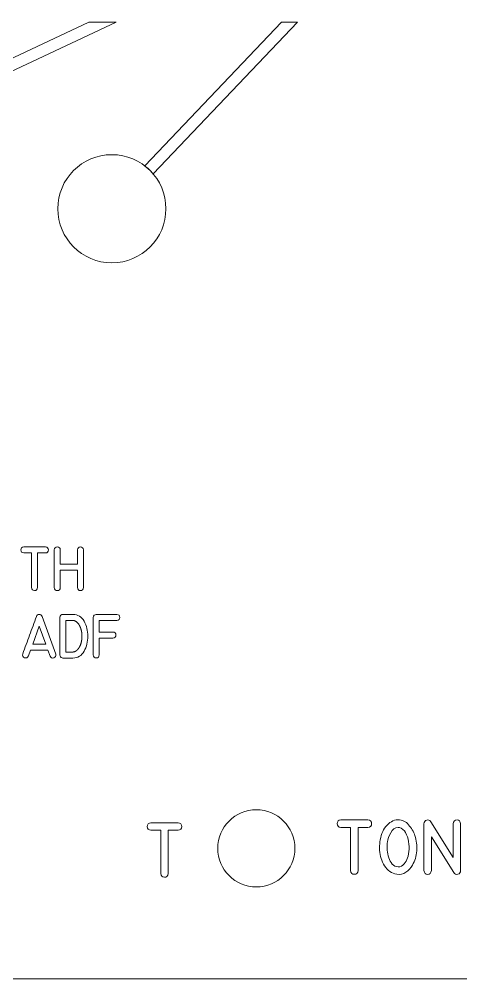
# Model space of a CAD drawing. Header units: millimetres. Extents: x -86 to 60, y -135 to 365.
# Drawn here: x -45.7 to -17.2, y 127.9 to 190.1 of the extents above; entities that cross this region are included whole.
import ezdxf

# ---------------------------------------------------------------- set-up
doc = ezdxf.new("R2010")
doc.units = ezdxf.units.MM
doc.header["$MEASUREMENT"] = 0
doc.layers.add('Cuts', color=7, linetype='Continuous', plot=False)
doc.layers.add('Engrave', color=7, linetype='Continuous')

msp = doc.modelspace()

# ---------------------------------------------------------------- linework, layer by layer
at = {"layer": 'Cuts', "color": 250, "lineweight": 9}
for centre, major_axis, ratio in [((-39.7487, 177.7996), (3.5001, 0), 0.9999714), ((-30.397, 136.3704), (2.5001, 0), 0.99996)]:
    msp.add_ellipse(centre, major_axis=major_axis, ratio=ratio, dxfattribs=at)
msp.add_open_spline([(57.4748, 154.4568), (57.8729, 154.4566), (58.2545, 154.2982), (58.5358, 154.0166), (58.5358, 154.0166), (58.8172, 153.7349), (58.975, 153.3549), (58.9748, 152.9568), (58.9748, 152.9568), (58.9748, 152.9568), (58.9748, 148.9068), (58.9748, 148.9068), (58.9748, 148.9068), (58.9745, 148.5088), (58.8162, 148.1271), (58.5345, 147.8458), (58.5345, 147.8458), (58.2528, 147.5645), (57.8729, 147.4066), (57.4748, 147.4068), (57.4748, 147.4068), (57.4748, 147.4068), (50.5123, 147.4068), (50.5123, 147.4068), (50.5123, 147.4068), (50.1147, 147.4071), (49.7333, 147.2494), (49.452, 146.9685), (49.452, 146.9685), (49.1707, 146.6875), (49.0125, 146.3044), (49.0123, 145.9068), (49.0123, 145.9068), (49.0123, 145.9068), (49.0123, 129.4193), (49.0123, 129.4193), (49.0123, 129.4193), (49.012, 129.0213), (48.8537, 128.6396), (48.572, 128.3583), (48.572, 128.3583), (48.2903, 128.077), (47.9104, 127.9191), (47.5123, 127.9193), (47.5123, 127.9193), (47.5123, 127.9193), (-74.0127, 127.9193), (-74.0127, 127.9193), (-74.0127, 127.9193), (-74.4108, 127.9196), (-74.7925, 128.078), (-75.0738, 128.3596), (-75.0738, 128.3596), (-75.3551, 128.6413), (-75.513, 129.0213), (-75.5127, 129.4193), (-75.5127, 129.4193), (-75.5127, 129.4193), (-75.5127, 160.4568), (-75.5127, 160.4568), (-75.5127, 160.4568), (-75.5117, 162.0471), (-76.1425, 163.5727), (-77.2663, 164.6979), (-77.2663, 164.6979), (-78.3901, 165.8231), (-79.9224, 166.4558), (-81.5127, 166.4568), (-81.5127, 166.4568), (-81.5127, 166.4568), (-83.9752, 166.4568), (-83.9752, 166.4568), (-83.9752, 166.4568), (-84.3733, 166.4571), (-84.755, 166.6155), (-85.0363, 166.8971), (-85.0363, 166.8971), (-85.3176, 167.1788), (-85.4755, 167.5588), (-85.4752, 167.9568), (-85.4752, 167.9568), (-85.4752, 167.9568), (-85.4752, 210.1068), (-85.4752, 210.1068), (-85.4752, 210.1068), (-85.475, 210.5049), (-85.3166, 210.8866), (-85.0349, 211.1679), (-85.0349, 211.1679), (-84.7533, 211.4492), (-84.3733, 211.6071), (-83.9752, 211.6068), (-83.9752, 211.6068), (-83.9752, 211.6068), (-81.5127, 211.6068), (-81.5127, 211.6068), (-81.5127, 211.6068), (-79.9224, 211.6058), (-78.3969, 212.2366), (-77.2716, 213.3604), (-77.2716, 213.3604), (-76.1464, 214.4842), (-75.5137, 216.0166), (-75.5127, 217.6068), (-75.5127, 217.6068), (-75.5127, 217.6068), (-75.5127, 248.6443), (-75.5127, 248.6443), (-75.5127, 248.6443), (-75.5125, 249.0424), (-75.3541, 249.4241), (-75.0724, 249.7054), (-75.0724, 249.7054), (-74.7908, 249.9867), (-74.4108, 250.1446), (-74.0127, 250.1443), (-74.0127, 250.1443), (-74.0127, 250.1443), (47.5123, 250.1443), (47.5123, 250.1443), (47.5123, 250.1443), (47.9104, 250.1441), (48.292, 249.9857), (48.5733, 249.7041), (48.5733, 249.7041), (48.8547, 249.4224), (49.0125, 249.0424), (49.0123, 248.6443), (49.0123, 248.6443), (49.0123, 248.6443), (49.0123, 217.6068), (49.0123, 217.6068), (49.0123, 217.6068), (49.0113, 216.0166), (49.6421, 214.491), (50.7659, 213.3658), (50.7659, 213.3658), (51.8897, 212.2406), (53.422, 211.6079), (55.0123, 211.6068), (55.0123, 211.6068), (55.0123, 211.6068), (57.4748, 211.6068), (57.4748, 211.6068), (57.4748, 211.6068), (57.8729, 211.6066), (58.2545, 211.4482), (58.5358, 211.1666), (58.5358, 211.1666), (58.8172, 210.8849), (58.975, 210.5049), (58.9748, 210.1068), (58.9748, 210.1068), (58.9748, 210.1068), (58.9748, 167.9568), (58.9748, 167.9568), (58.9748, 167.9568), (58.9745, 167.5588), (58.8162, 167.1771), (58.5345, 166.8958), (58.5345, 166.8958), (58.2528, 166.6145), (57.8729, 166.4566), (57.4748, 166.4568), (57.4748, 166.4568), (57.4748, 166.4568), (55.0123, 166.4568), (55.0123, 166.4568), (55.0123, 166.4568), (53.422, 166.4579), (51.8964, 165.8271), (50.7712, 164.7033), (50.7712, 164.7033), (49.646, 163.5795), (49.0133, 162.0471), (49.0123, 160.4568), (49.0123, 160.4568), (49.0123, 160.4568), (49.0123, 155.9568), (49.0123, 155.9568), (49.0123, 155.9568), (49.012, 155.5593), (49.1697, 155.1779), (49.4507, 154.8966), (49.4507, 154.8966), (49.7316, 154.6153), (50.1147, 154.4571), (50.5123, 154.4568), (50.5123, 154.4568), (50.5123, 154.4568), (57.4748, 154.4568), (57.4748, 154.4568)], degree=3, knots=[0, 0, 0, 0, 0.0204082, 0.0204082, 0.0204082, 0.0204082, 0.0408163, 0.0408163, 0.0408163, 0.0408163, 0.0612245, 0.0612245, 0.0612245, 0.0612245, 0.0816327, 0.0816327, 0.0816327, 0.0816327, 0.1020408, 0.1020408, 0.1020408, 0.1020408, 0.122449, 0.122449, 0.122449, 0.122449, 0.1428571, 0.1428571, 0.1428571, 0.1428571, 0.1632653, 0.1632653, 0.1632653, 0.1632653, 0.1836735, 0.1836735, 0.1836735, 0.1836735, 0.2040816, 0.2040816, 0.2040816, 0.2040816, 0.2244898, 0.2244898, 0.2244898, 0.2244898, 0.244898, 0.244898, 0.244898, 0.244898, 0.2653061, 0.2653061, 0.2653061, 0.2653061, 0.2857143, 0.2857143, 0.2857143, 0.2857143, 0.3061224, 0.3061224, 0.3061224, 0.3061224, 0.3265306, 0.3265306, 0.3265306, 0.3265306, 0.3469388, 0.3469388, 0.3469388, 0.3469388, 0.3673469, 0.3673469, 0.3673469, 0.3673469, 0.3877551, 0.3877551, 0.3877551, 0.3877551, 0.4081633, 0.4081633, 0.4081633, 0.4081633, 0.4285714, 0.4285714, 0.4285714, 0.4285714, 0.4489796, 0.4489796, 0.4489796, 0.4489796, 0.4693878, 0.4693878, 0.4693878, 0.4693878, 0.4897959, 0.4897959, 0.4897959, 0.4897959, 0.5102041, 0.5102041, 0.5102041, 0.5102041, 0.5306122, 0.5306122, 0.5306122, 0.5306122, 0.5510204, 0.5510204, 0.5510204, 0.5510204, 0.5714286, 0.5714286, 0.5714286, 0.5714286, 0.5918367, 0.5918367, 0.5918367, 0.5918367, 0.6122449, 0.6122449, 0.6122449, 0.6122449, 0.6326531, 0.6326531, 0.6326531, 0.6326531, 0.6530612, 0.6530612, 0.6530612, 0.6530612, 0.6734694, 0.6734694, 0.6734694, 0.6734694, 0.6938776, 0.6938776, 0.6938776, 0.6938776, 0.7142857, 0.7142857, 0.7142857, 0.7142857, 0.7346939, 0.7346939, 0.7346939, 0.7346939, 0.755102, 0.755102, 0.755102, 0.755102, 0.7755102, 0.7755102, 0.7755102, 0.7755102, 0.7959184, 0.7959184, 0.7959184, 0.7959184, 0.8163265, 0.8163265, 0.8163265, 0.8163265, 0.8367347, 0.8367347, 0.8367347, 0.8367347, 0.8571429, 0.8571429, 0.8571429, 0.8571429, 0.877551, 0.877551, 0.877551, 0.877551, 0.8979592, 0.8979592, 0.8979592, 0.8979592, 0.9183673, 0.9183673, 0.9183673, 0.9183673, 0.9387755, 0.9387755, 0.9387755, 0.9387755, 0.9591837, 0.9591837, 0.9591837, 0.9591837, 1, 1, 1, 1], dxfattribs=at)
at = {"layer": 'Engrave', "color": 240, "lineweight": 9}
for points, knots in [([(-39.4791, 189.8774), (-39.4791, 189.8774), (-54.3253, 182.9068), (-54.3253, 182.9068), (-54.3253, 182.9068), (-54.425, 183.1357), (-54.5306, 183.3613), (-54.6429, 183.5831), (-54.6429, 183.5831), (-54.6429, 183.5831), (-41.2369, 189.8774), (-41.2369, 189.8774), (-41.2369, 189.8774), (-41.2369, 189.8774), (-39.4791, 189.8774), (-39.4791, 189.8774)], [0, 0, 0, 0, 0.2, 0.2, 0.2, 0.2, 0.4, 0.4, 0.4, 0.4, 0.6, 0.6, 0.6, 0.6, 1, 1, 1, 1]), ([(-27.7406, 189.8774), (-27.7406, 189.8774), (-37.0791, 180.0628), (-37.0791, 180.0628), (-37.0791, 180.0628), (-37.2408, 180.2534), (-37.4225, 180.4263), (-37.621, 180.5785), (-37.621, 180.5785), (-37.621, 180.5785), (-28.7732, 189.8774), (-28.7732, 189.8774), (-28.7732, 189.8774), (-28.7732, 189.8774), (-27.7406, 189.8774), (-27.7406, 189.8774)], [0, 0, 0, 0, 0.2, 0.2, 0.2, 0.2, 0.4, 0.4, 0.4, 0.4, 0.6, 0.6, 0.6, 0.6, 1, 1, 1, 1]), ([(-44.942, 153.2638), (-44.942, 153.2638), (-44.942, 155.5046), (-44.942, 155.5046), (-44.942, 155.5046), (-44.942, 155.5046), (-45.4476, 155.5046), (-45.4476, 155.5046), (-45.4476, 155.5046), (-45.5761, 155.5145), (-45.6405, 155.5794), (-45.64, 155.6979), (-45.64, 155.6979), (-45.6396, 155.8169), (-45.5751, 155.8823), (-45.4476, 155.8931), (-45.4476, 155.8931), (-45.4476, 155.8931), (-44.0488, 155.8931), (-44.0488, 155.8931), (-44.0488, 155.8931), (-43.9223, 155.8832), (-43.8583, 155.8178), (-43.8578, 155.6979), (-43.8578, 155.6979), (-43.8573, 155.5784), (-43.9213, 155.5135), (-44.0488, 155.5046), (-44.0488, 155.5046), (-44.0488, 155.5046), (-44.553, 155.5046), (-44.553, 155.5046), (-44.553, 155.5046), (-44.553, 155.5046), (-44.553, 153.2638), (-44.553, 153.2638), (-44.553, 153.2638), (-44.5742, 153.1335), (-44.6419, 153.069), (-44.7567, 153.0709), (-44.7567, 153.0709), (-44.871, 153.0728), (-44.9326, 153.1372), (-44.942, 153.2638)], [0, 0, 0, 0, 0.0833333, 0.0833333, 0.0833333, 0.0833333, 0.1666667, 0.1666667, 0.1666667, 0.1666667, 0.25, 0.25, 0.25, 0.25, 0.3333333, 0.3333333, 0.3333333, 0.3333333, 0.4166667, 0.4166667, 0.4166667, 0.4166667, 0.5, 0.5, 0.5, 0.5, 0.5833333, 0.5833333, 0.5833333, 0.5833333, 0.6666667, 0.6666667, 0.6666667, 0.6666667, 0.75, 0.75, 0.75, 0.75, 0.8333333, 0.8333333, 0.8333333, 0.8333333, 1, 1, 1, 1]), ([(-43.4749, 153.2609), (-43.4749, 153.2609), (-43.4749, 155.6974), (-43.4749, 155.6974), (-43.4749, 155.6974), (-43.4556, 155.8296), (-43.3884, 155.8945), (-43.2736, 155.8926), (-43.2736, 155.8926), (-43.1588, 155.8903), (-43.0963, 155.8249), (-43.0864, 155.6974), (-43.0864, 155.6974), (-43.0864, 155.6974), (-43.0864, 154.7863), (-43.0864, 154.7863), (-43.0864, 154.7863), (-43.0864, 154.7863), (-41.9768, 154.7863), (-41.9768, 154.7863), (-41.9768, 154.7863), (-41.9768, 154.7863), (-41.9768, 155.6974), (-41.9768, 155.6974), (-41.9768, 155.6974), (-41.9575, 155.8268), (-41.8926, 155.8922), (-41.7821, 155.8926), (-41.7821, 155.8926), (-41.6715, 155.8931), (-41.6057, 155.8277), (-41.5854, 155.6974), (-41.5854, 155.6974), (-41.5854, 155.6974), (-41.5854, 153.2609), (-41.5854, 153.2609), (-41.5854, 153.2609), (-41.6057, 153.1316), (-41.6715, 153.0671), (-41.7821, 153.0676), (-41.7821, 153.0676), (-41.8926, 153.0681), (-41.9575, 153.1325), (-41.9768, 153.2609), (-41.9768, 153.2609), (-41.9768, 153.2609), (-41.9768, 154.395), (-41.9768, 154.395), (-41.9768, 154.395), (-41.9768, 154.395), (-43.0864, 154.395), (-43.0864, 154.395), (-43.0864, 154.395), (-43.0864, 154.395), (-43.0864, 153.2609), (-43.0864, 153.2609), (-43.0864, 153.2609), (-43.0963, 153.1344), (-43.1588, 153.07), (-43.2736, 153.0681), (-43.2736, 153.0681), (-43.3884, 153.0662), (-43.4556, 153.1306), (-43.4749, 153.2609)], [0, 0, 0, 0, 0.0588235, 0.0588235, 0.0588235, 0.0588235, 0.1176471, 0.1176471, 0.1176471, 0.1176471, 0.1764706, 0.1764706, 0.1764706, 0.1764706, 0.2352941, 0.2352941, 0.2352941, 0.2352941, 0.2941176, 0.2941176, 0.2941176, 0.2941176, 0.3529412, 0.3529412, 0.3529412, 0.3529412, 0.4117647, 0.4117647, 0.4117647, 0.4117647, 0.4705882, 0.4705882, 0.4705882, 0.4705882, 0.5294118, 0.5294118, 0.5294118, 0.5294118, 0.5882353, 0.5882353, 0.5882353, 0.5882353, 0.6470588, 0.6470588, 0.6470588, 0.6470588, 0.7058824, 0.7058824, 0.7058824, 0.7058824, 0.7647059, 0.7647059, 0.7647059, 0.7647059, 0.8235294, 0.8235294, 0.8235294, 0.8235294, 0.8823529, 0.8823529, 0.8823529, 0.8823529, 1, 1, 1, 1]), ([(-45.5157, 148.9636), (-45.369, 149.369), (-45.2217, 149.774), (-45.0745, 150.1785), (-45.0745, 150.1785), (-44.9268, 150.583), (-44.7791, 150.988), (-44.6314, 151.393), (-44.6314, 151.393), (-44.6009, 151.4767), (-44.5407, 151.5191), (-44.4508, 151.52), (-44.4508, 151.52), (-44.3605, 151.5209), (-44.2998, 151.4786), (-44.2688, 151.393), (-44.2688, 151.393), (-44.2688, 151.393), (-43.3854, 148.957), (-43.3854, 148.957), (-43.3854, 148.957), (-43.3582, 148.8272), (-43.3977, 148.7439), (-43.504, 148.7063), (-43.504, 148.7063), (-43.6107, 148.6682), (-43.6926, 148.7072), (-43.7509, 148.822), (-43.7509, 148.822), (-43.7509, 148.822), (-43.8925, 149.2161), (-43.8925, 149.2161), (-43.8925, 149.2161), (-43.8925, 149.2161), (-45.0157, 149.2161), (-45.0157, 149.2161), (-45.0157, 149.2161), (-45.0157, 149.2161), (-45.1535, 148.8314), (-45.1535, 148.8314), (-45.1535, 148.8314), (-45.2123, 148.7157), (-45.2961, 148.678), (-45.4042, 148.718), (-45.4042, 148.718), (-45.5129, 148.7575), (-45.5501, 148.8399), (-45.5157, 148.9636)], [0, 0, 0, 0, 0.0769231, 0.0769231, 0.0769231, 0.0769231, 0.1538462, 0.1538462, 0.1538462, 0.1538462, 0.2307692, 0.2307692, 0.2307692, 0.2307692, 0.3076923, 0.3076923, 0.3076923, 0.3076923, 0.3846154, 0.3846154, 0.3846154, 0.3846154, 0.4615385, 0.4615385, 0.4615385, 0.4615385, 0.5384615, 0.5384615, 0.5384615, 0.5384615, 0.6153846, 0.6153846, 0.6153846, 0.6153846, 0.6923077, 0.6923077, 0.6923077, 0.6923077, 0.7692308, 0.7692308, 0.7692308, 0.7692308, 0.8461538, 0.8461538, 0.8461538, 0.8461538, 1, 1, 1, 1]), ([(-42.9211, 151.52), (-42.9211, 151.52), (-42.272, 151.52), (-42.272, 151.52), (-42.272, 151.52), (-41.9494, 151.52), (-41.7081, 151.3732), (-41.5472, 151.0793), (-41.5472, 151.0793), (-41.3863, 150.7853), (-41.3059, 150.4617), (-41.3059, 150.1089), (-41.3059, 150.1089), (-41.3059, 149.7561), (-41.3868, 149.433), (-41.5477, 149.139), (-41.5477, 149.139), (-41.709, 148.845), (-41.9503, 148.6978), (-42.272, 148.6978), (-42.272, 148.6978), (-42.272, 148.6978), (-42.9211, 148.6978), (-42.9211, 148.6978), (-42.9211, 148.6978), (-42.9211, 148.6978), (-42.9183, 148.6978), (-42.9183, 148.6978), (-42.9183, 148.6978), (-42.9183, 148.6978), (-42.9211, 148.6978), (-42.9211, 148.6978), (-42.9211, 148.6978), (-42.9513, 148.7025), (-42.9677, 148.7053), (-42.9705, 148.7063), (-42.9705, 148.7063), (-43.066, 148.7288), (-43.1135, 148.7914), (-43.1126, 148.8935), (-43.1126, 148.8935), (-43.1126, 148.8935), (-43.114, 148.8935), (-43.114, 148.8935), (-43.114, 148.8935), (-43.114, 148.8935), (-43.1126, 151.3271), (-43.1126, 151.3271), (-43.1126, 151.3271), (-43.1135, 151.33), (-43.114, 151.3337), (-43.114, 151.338), (-43.114, 151.338), (-43.1112, 151.3888), (-43.0914, 151.4316), (-43.0543, 151.4668), (-43.0543, 151.4668), (-43.0166, 151.5021), (-42.9719, 151.52), (-42.9197, 151.52), (-42.9197, 151.52), (-42.9197, 151.52), (-42.9211, 151.52), (-42.9211, 151.52)], [0, 0, 0, 0, 0.0588235, 0.0588235, 0.0588235, 0.0588235, 0.1176471, 0.1176471, 0.1176471, 0.1176471, 0.1764706, 0.1764706, 0.1764706, 0.1764706, 0.2352941, 0.2352941, 0.2352941, 0.2352941, 0.2941176, 0.2941176, 0.2941176, 0.2941176, 0.3529412, 0.3529412, 0.3529412, 0.3529412, 0.4117647, 0.4117647, 0.4117647, 0.4117647, 0.4705882, 0.4705882, 0.4705882, 0.4705882, 0.5294118, 0.5294118, 0.5294118, 0.5294118, 0.5882353, 0.5882353, 0.5882353, 0.5882353, 0.6470588, 0.6470588, 0.6470588, 0.6470588, 0.7058824, 0.7058824, 0.7058824, 0.7058824, 0.7647059, 0.7647059, 0.7647059, 0.7647059, 0.8235294, 0.8235294, 0.8235294, 0.8235294, 0.8823529, 0.8823529, 0.8823529, 0.8823529, 1, 1, 1, 1]), ([(-42.272, 149.0863), (-42.2702, 149.0863), (-42.2683, 149.0863), (-42.2664, 149.0863), (-42.2664, 149.0863), (-42.2645, 149.0863), (-42.2622, 149.0863), (-42.2598, 149.0863), (-42.2598, 149.0863), (-42.2579, 149.0863), (-42.2561, 149.0868), (-42.2546, 149.0873), (-42.2546, 149.0873), (-42.2532, 149.0877), (-42.2513, 149.0877), (-42.2485, 149.0877), (-42.2485, 149.0877), (-42.2466, 149.0877), (-42.2448, 149.0882), (-42.2424, 149.0887), (-42.2424, 149.0887), (-42.2401, 149.0891), (-42.2377, 149.0891), (-42.2349, 149.0891), (-42.2349, 149.0891), (-42.233, 149.0891), (-42.2311, 149.0896), (-42.2292, 149.0896), (-42.2292, 149.0896), (-42.2274, 149.0901), (-42.225, 149.0906), (-42.2222, 149.0906), (-42.2222, 149.0906), (-42.2208, 149.0906), (-42.2189, 149.0906), (-42.217, 149.091), (-42.217, 149.091), (-42.2151, 149.0915), (-42.2128, 149.092), (-42.21, 149.092), (-42.21, 149.092), (-42.2062, 149.0938), (-42.2024, 149.0948), (-42.1991, 149.0948), (-42.1991, 149.0948), (-42.1973, 149.0948), (-42.1954, 149.0953), (-42.1935, 149.0967), (-42.1935, 149.0967), (-42.1916, 149.0981), (-42.1893, 149.0995), (-42.1864, 149.1), (-42.1864, 149.1), (-42.1846, 149.1), (-42.1827, 149.1004), (-42.1803, 149.1009), (-42.1803, 149.1009), (-42.178, 149.1014), (-42.1756, 149.1018), (-42.1728, 149.1028), (-42.1728, 149.1028), (-42.1709, 149.1028), (-42.169, 149.1033), (-42.1672, 149.1042), (-42.1672, 149.1042), (-42.1653, 149.1051), (-42.1634, 149.1061), (-42.1606, 149.107), (-42.1606, 149.107), (-42.1549, 149.1089), (-42.1507, 149.1108), (-42.1479, 149.1127), (-42.1479, 149.1127), (-42.1314, 149.1183), (-42.1267, 149.1197), (-42.1342, 149.1183), (-42.1342, 149.1183), (-42.1323, 149.1183), (-42.1305, 149.1188), (-42.1286, 149.1202), (-42.1286, 149.1202), (-42.1267, 149.1216), (-42.1243, 149.1225), (-42.122, 149.1235), (-42.122, 149.1235), (-42.1135, 149.1291), (-42.1098, 149.1315), (-42.1107, 149.1305), (-42.1107, 149.1305), (-42.1018, 149.1352), (-42.0971, 149.1376), (-42.0971, 149.1376), (-42.0971, 149.1376), (-42.0952, 149.1385), (-42.0933, 149.1395), (-42.0914, 149.1409), (-42.0914, 149.1409), (-42.0895, 149.1423), (-42.0872, 149.1437), (-42.0844, 149.1456), (-42.0844, 149.1456), (-42.0764, 149.1512), (-42.0721, 149.1541), (-42.0721, 149.1541), (-42.0721, 149.1541), (-42.0703, 149.155), (-42.0684, 149.1559), (-42.066, 149.1573), (-42.066, 149.1573), (-42.0637, 149.1588), (-42.0613, 149.1602), (-42.0585, 149.1621), (-42.0585, 149.1621), (-42.0566, 149.163), (-42.0547, 149.1644), (-42.0529, 149.1663), (-42.0529, 149.1663), (-42.051, 149.1682), (-42.0486, 149.17), (-42.0458, 149.1719), (-42.0458, 149.1719), (-42.0444, 149.1729), (-42.0425, 149.1738), (-42.0406, 149.1752), (-42.0406, 149.1752), (-42.0387, 149.1766), (-42.0364, 149.1785), (-42.0336, 149.1799), (-42.0336, 149.1799), (-42.0317, 149.1818), (-42.027, 149.1856), (-42.0199, 149.1912), (-42.0199, 149.1912), (-42.0124, 149.1987), (-42.0086, 149.202), (-42.0086, 149.202), (-42.0086, 149.202), (-42.0068, 149.2039), (-42.0053, 149.2058), (-42.0035, 149.2077), (-42.0035, 149.2077), (-42.0016, 149.2096), (-41.9992, 149.2119), (-41.9964, 149.2147), (-41.9964, 149.2147), (-41.9945, 149.2166), (-41.9926, 149.218), (-41.9908, 149.2199), (-41.9908, 149.2199), (-41.9889, 149.2218), (-41.987, 149.2241), (-41.9842, 149.227), (-41.9842, 149.227), (-41.9814, 149.2288), (-41.9771, 149.2326), (-41.9715, 149.2378), (-41.9715, 149.2378), (-41.9696, 149.2397), (-41.9677, 149.2415), (-41.9663, 149.2434), (-41.9663, 149.2434), (-41.9644, 149.2453), (-41.9621, 149.2477), (-41.9592, 149.2505), (-41.9592, 149.2505), (-41.9574, 149.2524), (-41.9555, 149.2542), (-41.9536, 149.2566), (-41.9536, 149.2566), (-41.9517, 149.2589), (-41.9494, 149.2613), (-41.947, 149.2641), (-41.947, 149.2641), (-41.9357, 149.2787), (-41.932, 149.2834), (-41.9357, 149.2778), (-41.9357, 149.2778), (-41.9291, 149.2843), (-41.9254, 149.2895), (-41.9235, 149.2933), (-41.9235, 149.2933), (-41.915, 149.3041), (-41.9113, 149.3093), (-41.9122, 149.3083), (-41.9122, 149.3083), (-41.9103, 149.3112), (-41.9085, 149.3135), (-41.907, 149.3159), (-41.907, 149.3159), (-41.9052, 149.3182), (-41.9028, 149.3206), (-41.9, 149.3234), (-41.9, 149.3234), (-41.8981, 149.3262), (-41.8967, 149.329), (-41.8953, 149.3319), (-41.8953, 149.3319), (-41.8939, 149.3347), (-41.8915, 149.337), (-41.8892, 149.3399), (-41.8892, 149.3399), (-41.8882, 149.3427), (-41.8863, 149.3455), (-41.884, 149.3488), (-41.884, 149.3488), (-41.8816, 149.3521), (-41.8798, 149.3549), (-41.8779, 149.3577), (-41.8779, 149.3577), (-41.8722, 149.3653), (-41.8689, 149.3709), (-41.8671, 149.3747), (-41.8671, 149.3747), (-41.8652, 149.377), (-41.8633, 149.3803), (-41.8619, 149.3836), (-41.8619, 149.3836), (-41.8605, 149.3864), (-41.8586, 149.3897), (-41.8558, 149.3925), (-41.8558, 149.3925), (-41.8539, 149.3949), (-41.8525, 149.3982), (-41.8511, 149.4015), (-41.8511, 149.4015), (-41.8497, 149.4043), (-41.8478, 149.4076), (-41.845, 149.4104), (-41.845, 149.4104), (-41.8431, 149.4146), (-41.8402, 149.4208), (-41.8365, 149.4283), (-41.8365, 149.4283), (-41.8346, 149.4311), (-41.8332, 149.4339), (-41.8318, 149.4377), (-41.8318, 149.4377), (-41.8304, 149.4414), (-41.8285, 149.4452), (-41.8257, 149.449), (-41.8257, 149.449), (-41.8238, 149.4518), (-41.8219, 149.4546), (-41.8205, 149.4579), (-41.8205, 149.4579), (-41.8196, 149.4612), (-41.8172, 149.4645), (-41.8144, 149.4683), (-41.8144, 149.4683), (-41.8134, 149.4711), (-41.8125, 149.4739), (-41.8111, 149.4777), (-41.8111, 149.4777), (-41.8097, 149.4814), (-41.8083, 149.4852), (-41.8064, 149.489), (-41.8064, 149.489), (-41.8036, 149.4932), (-41.8003, 149.5002), (-41.7965, 149.5097), (-41.7965, 149.5097), (-41.7876, 149.5322), (-41.7843, 149.5398), (-41.7871, 149.5313), (-41.7871, 149.5313), (-41.7862, 149.5341), (-41.7847, 149.5379), (-41.7833, 149.5416), (-41.7833, 149.5416), (-41.7819, 149.5459), (-41.7805, 149.5501), (-41.7786, 149.5534), (-41.7786, 149.5534), (-41.7777, 149.5572), (-41.7767, 149.5609), (-41.7753, 149.5647), (-41.7753, 149.5647), (-41.7739, 149.5684), (-41.772, 149.5722), (-41.7706, 149.5769), (-41.7706, 149.5769), (-41.7678, 149.5854), (-41.7655, 149.5924), (-41.7636, 149.599), (-41.7636, 149.599), (-41.7626, 149.6028), (-41.7617, 149.6065), (-41.7603, 149.6103), (-41.7603, 149.6103), (-41.7589, 149.6136), (-41.757, 149.6178), (-41.7551, 149.6225), (-41.7551, 149.6225), (-41.7589, 149.6131), (-41.7565, 149.6211), (-41.7485, 149.6461), (-41.7485, 149.6461), (-41.7466, 149.6503), (-41.7438, 149.6583), (-41.7401, 149.6691), (-41.7401, 149.6691), (-41.7401, 149.6729), (-41.7396, 149.6771), (-41.7382, 149.6809), (-41.7382, 149.6809), (-41.7368, 149.6851), (-41.7354, 149.6893), (-41.7344, 149.694), (-41.7344, 149.694), (-41.7335, 149.6978), (-41.7325, 149.7016), (-41.7316, 149.7058), (-41.7316, 149.7058), (-41.7311, 149.71), (-41.7297, 149.7143), (-41.7278, 149.719), (-41.7278, 149.719), (-41.7278, 149.7218), (-41.7269, 149.7251), (-41.7255, 149.7293), (-41.7255, 149.7293), (-41.7241, 149.7335), (-41.7231, 149.7378), (-41.7222, 149.7425), (-41.7222, 149.7425), (-41.7212, 149.7486), (-41.7198, 149.7575), (-41.718, 149.7684), (-41.718, 149.7684), (-41.718, 149.7721), (-41.7175, 149.7759), (-41.7161, 149.7801), (-41.7161, 149.7801), (-41.7147, 149.7843), (-41.7132, 149.7886), (-41.7128, 149.7933), (-41.7128, 149.7933), (-41.7128, 149.797), (-41.7123, 149.8008), (-41.7114, 149.805), (-41.7114, 149.805), (-41.7104, 149.8093), (-41.7095, 149.8135), (-41.7085, 149.8182), (-41.7085, 149.8182), (-41.7076, 149.8248), (-41.7062, 149.8333), (-41.7043, 149.8446), (-41.7043, 149.8446), (-41.7043, 149.8478), (-41.7034, 149.8521), (-41.702, 149.8568), (-41.702, 149.8568), (-41.701, 149.8615), (-41.6996, 149.8657), (-41.6987, 149.8704), (-41.6987, 149.8704), (-41.6987, 149.877), (-41.6977, 149.8855), (-41.6958, 149.8968), (-41.6958, 149.8968), (-41.6958, 149.9005), (-41.6958, 149.9043), (-41.6954, 149.9085), (-41.6954, 149.9085), (-41.6949, 149.9128), (-41.694, 149.9175), (-41.693, 149.9226), (-41.693, 149.9226), (-41.6916, 149.9339), (-41.6907, 149.9424), (-41.6907, 149.949), (-41.6907, 149.949), (-41.6897, 149.9556), (-41.6893, 149.964), (-41.6893, 149.9753), (-41.6893, 149.9753), (-41.6883, 149.9819), (-41.6878, 149.9908), (-41.6878, 150.0026), (-41.6878, 150.0026), (-41.6869, 150.0092), (-41.6864, 150.0181), (-41.6864, 150.0289), (-41.6864, 150.0289), (-41.6864, 150.0336), (-41.686, 150.0379), (-41.6855, 150.0421), (-41.6855, 150.0421), (-41.685, 150.0463), (-41.6846, 150.051), (-41.6836, 150.0567), (-41.6836, 150.0567), (-41.6836, 150.0605), (-41.6831, 150.0642), (-41.6827, 150.0684), (-41.6827, 150.0684), (-41.6827, 150.0722), (-41.6822, 150.0774), (-41.6822, 150.0826), (-41.6822, 150.0826), (-41.6822, 150.0863), (-41.6822, 150.0906), (-41.6822, 150.0953), (-41.6822, 150.0953), (-41.6822, 150.0995), (-41.6822, 150.1042), (-41.6822, 150.1089), (-41.6822, 150.1089), (-41.6822, 150.1136), (-41.6822, 150.1178), (-41.6822, 150.1221), (-41.6822, 150.1221), (-41.6822, 150.1263), (-41.6822, 150.1305), (-41.6822, 150.1352), (-41.6822, 150.1352), (-41.6822, 150.1395), (-41.6827, 150.1442), (-41.6827, 150.1479), (-41.6827, 150.1479), (-41.6831, 150.1522), (-41.6836, 150.1573), (-41.6836, 150.1625), (-41.6836, 150.1625), (-41.6836, 150.1663), (-41.6836, 150.1705), (-41.6836, 150.1752), (-41.6836, 150.1752), (-41.6836, 150.1795), (-41.6836, 150.1842), (-41.6836, 150.1889), (-41.6836, 150.1889), (-41.6836, 150.1945), (-41.6846, 150.2034), (-41.6864, 150.2166), (-41.6864, 150.2166), (-41.6864, 150.2274), (-41.6869, 150.2359), (-41.6878, 150.2411), (-41.6878, 150.2411), (-41.6878, 150.2477), (-41.6888, 150.2571), (-41.6907, 150.2702), (-41.6907, 150.2702), (-41.6907, 150.2811), (-41.6911, 150.2895), (-41.6921, 150.2952), (-41.6921, 150.2952), (-41.6921, 150.3013), (-41.6926, 150.3102), (-41.6944, 150.321), (-41.6944, 150.321), (-41.6954, 150.3248), (-41.6963, 150.329), (-41.6968, 150.3337), (-41.6968, 150.3337), (-41.6973, 150.338), (-41.6973, 150.3427), (-41.6973, 150.3474), (-41.6973, 150.3474), (-41.6991, 150.3582), (-41.701, 150.3671), (-41.7029, 150.3737), (-41.7029, 150.3737), (-41.7038, 150.377), (-41.7048, 150.3812), (-41.7057, 150.385), (-41.7057, 150.385), (-41.7067, 150.3892), (-41.7071, 150.3935), (-41.7071, 150.3982), (-41.7071, 150.3982), (-41.7081, 150.4048), (-41.7095, 150.4132), (-41.7114, 150.4245), (-41.7114, 150.4245), (-41.7123, 150.4311), (-41.7132, 150.4396), (-41.7151, 150.4509), (-41.7151, 150.4509), (-41.7189, 150.4617), (-41.7212, 150.4701), (-41.7222, 150.4753), (-41.7222, 150.4753), (-41.7241, 150.4866), (-41.7255, 150.4941), (-41.7264, 150.4988), (-41.7264, 150.4988), (-41.7283, 150.5026), (-41.7297, 150.5064), (-41.7307, 150.5106), (-41.7307, 150.5106), (-41.7316, 150.5148), (-41.7321, 150.5191), (-41.733, 150.5238), (-41.733, 150.5238), (-41.7339, 150.5275), (-41.7354, 150.5313), (-41.7372, 150.5355), (-41.7372, 150.5355), (-41.7391, 150.5398), (-41.7401, 150.544), (-41.7401, 150.5487), (-41.7401, 150.5487), (-41.7485, 150.5732), (-41.7509, 150.5811), (-41.7471, 150.5717), (-41.7471, 150.5717), (-41.749, 150.5783), (-41.7509, 150.5863), (-41.7537, 150.5953), (-41.7537, 150.5953), (-41.7556, 150.5981), (-41.7575, 150.6014), (-41.7589, 150.6056), (-41.7589, 150.6056), (-41.7603, 150.6098), (-41.7612, 150.6136), (-41.7622, 150.6174), (-41.7622, 150.6174), (-41.7631, 150.6202), (-41.7659, 150.6282), (-41.7706, 150.6409), (-41.7706, 150.6409), (-41.7739, 150.6498), (-41.7767, 150.6573), (-41.7786, 150.663), (-41.7786, 150.663), (-41.7805, 150.6658), (-41.7819, 150.6691), (-41.7833, 150.6733), (-41.7833, 150.6733), (-41.7847, 150.6776), (-41.7862, 150.6813), (-41.7871, 150.6851), (-41.7871, 150.6851), (-41.789, 150.6875), (-41.7909, 150.6907), (-41.7923, 150.6945), (-41.7923, 150.6945), (-41.7942, 150.6983), (-41.7956, 150.702), (-41.7965, 150.7058), (-41.7965, 150.7058), (-41.8003, 150.7147), (-41.8036, 150.7218), (-41.8064, 150.7265), (-41.8064, 150.7265), (-41.8101, 150.7354), (-41.8125, 150.742), (-41.8144, 150.7458), (-41.8144, 150.7458), (-41.8181, 150.7547), (-41.8214, 150.7618), (-41.8243, 150.766), (-41.8243, 150.766), (-41.8261, 150.7688), (-41.828, 150.7721), (-41.8294, 150.7754), (-41.8294, 150.7754), (-41.8313, 150.7782), (-41.8327, 150.7815), (-41.8337, 150.7843), (-41.8337, 150.7843), (-41.8393, 150.7933), (-41.8431, 150.7999), (-41.845, 150.8036), (-41.845, 150.8036), (-41.8529, 150.8163), (-41.8567, 150.8224), (-41.8558, 150.8215), (-41.8558, 150.8215), (-41.8586, 150.8243), (-41.8605, 150.8271), (-41.8619, 150.8304), (-41.8619, 150.8304), (-41.8633, 150.8337), (-41.8652, 150.8366), (-41.8671, 150.8394), (-41.8671, 150.8394), (-41.8689, 150.8431), (-41.8722, 150.8483), (-41.8779, 150.8558), (-41.8779, 150.8558), (-41.8798, 150.8587), (-41.8816, 150.8615), (-41.8835, 150.8638), (-41.8835, 150.8638), (-41.8854, 150.8667), (-41.8868, 150.8695), (-41.8878, 150.8723), (-41.8878, 150.8723), (-41.892, 150.8808), (-41.9, 150.8911), (-41.9108, 150.9038), (-41.9108, 150.9038), (-41.9127, 150.9057), (-41.9202, 150.916), (-41.9329, 150.9344), (-41.9329, 150.9344), (-41.9442, 150.9471), (-41.9522, 150.9565), (-41.9578, 150.9621), (-41.9578, 150.9621), (-41.9635, 150.9683), (-41.9715, 150.9772), (-41.9828, 150.988), (-41.9828, 150.988), (-41.9898, 150.9965), (-41.9978, 151.004), (-42.0063, 151.0115), (-42.0063, 151.0115), (-42.0124, 151.0162), (-42.0213, 151.0228), (-42.0322, 151.0322), (-42.0322, 151.0322), (-42.0416, 151.0398), (-42.05, 151.0463), (-42.0585, 151.0529), (-42.0585, 151.0529), (-42.0797, 151.0666), (-42.0881, 151.0727), (-42.0844, 151.0708), (-42.0844, 151.0708), (-42.1032, 151.0816), (-42.1112, 151.0868), (-42.1093, 151.0859), (-42.1093, 151.0859), (-42.1093, 151.0859), (-42.1178, 151.0901), (-42.1342, 151.0986), (-42.1342, 151.0986), (-42.138, 151.1), (-42.1465, 151.1033), (-42.1606, 151.108), (-42.1606, 151.108), (-42.1723, 151.1127), (-42.1813, 151.116), (-42.1864, 151.1178), (-42.1864, 151.1178), (-42.1911, 151.1183), (-42.1954, 151.1197), (-42.1991, 151.1211), (-42.1991, 151.1211), (-42.2024, 151.1225), (-42.2062, 151.124), (-42.21, 151.1258), (-42.21, 151.1258), (-42.2264, 151.1287), (-42.2349, 151.1301), (-42.2349, 151.1301), (-42.2349, 151.1301), (-42.2405, 151.131), (-42.2485, 151.1315), (-42.2598, 151.1315), (-42.2598, 151.1315), (-42.2622, 151.1315), (-42.2645, 151.1315), (-42.2664, 151.1315), (-42.2664, 151.1315), (-42.2683, 151.1315), (-42.2702, 151.1315), (-42.272, 151.1315), (-42.272, 151.1315), (-42.272, 151.1315), (-42.7269, 151.1315), (-42.7269, 151.1315), (-42.7269, 151.1315), (-42.7269, 151.1315), (-42.7269, 149.0863), (-42.7269, 149.0863), (-42.7269, 149.0863), (-42.7269, 149.0863), (-42.7269, 149.0863), (-42.7269, 149.0863), (-42.7269, 149.0863), (-42.7269, 149.0863), (-42.272, 149.0863), (-42.272, 149.0863)], [0, 0, 0, 0, 0.005848, 0.005848, 0.005848, 0.005848, 0.0116959, 0.0116959, 0.0116959, 0.0116959, 0.0175439, 0.0175439, 0.0175439, 0.0175439, 0.0233918, 0.0233918, 0.0233918, 0.0233918, 0.0292398, 0.0292398, 0.0292398, 0.0292398, 0.0350877, 0.0350877, 0.0350877, 0.0350877, 0.0409357, 0.0409357, 0.0409357, 0.0409357, 0.0467836, 0.0467836, 0.0467836, 0.0467836, 0.0526316, 0.0526316, 0.0526316, 0.0526316, 0.0584795, 0.0584795, 0.0584795, 0.0584795, 0.0643275, 0.0643275, 0.0643275, 0.0643275, 0.0701754, 0.0701754, 0.0701754, 0.0701754, 0.0760234, 0.0760234, 0.0760234, 0.0760234, 0.0818713, 0.0818713, 0.0818713, 0.0818713, 0.0877193, 0.0877193, 0.0877193, 0.0877193, 0.0935673, 0.0935673, 0.0935673, 0.0935673, 0.0994152, 0.0994152, 0.0994152, 0.0994152, 0.1052632, 0.1052632, 0.1052632, 0.1052632, 0.1111111, 0.1111111, 0.1111111, 0.1111111, 0.1169591, 0.1169591, 0.1169591, 0.1169591, 0.122807, 0.122807, 0.122807, 0.122807, 0.128655, 0.128655, 0.128655, 0.128655, 0.1345029, 0.1345029, 0.1345029, 0.1345029, 0.1403509, 0.1403509, 0.1403509, 0.1403509, 0.1461988, 0.1461988, 0.1461988, 0.1461988, 0.1520468, 0.1520468, 0.1520468, 0.1520468, 0.1578947, 0.1578947, 0.1578947, 0.1578947, 0.1637427, 0.1637427, 0.1637427, 0.1637427, 0.1695906, 0.1695906, 0.1695906, 0.1695906, 0.1754386, 0.1754386, 0.1754386, 0.1754386, 0.1812865, 0.1812865, 0.1812865, 0.1812865, 0.1871345, 0.1871345, 0.1871345, 0.1871345, 0.1929825, 0.1929825, 0.1929825, 0.1929825, 0.1988304, 0.1988304, 0.1988304, 0.1988304, 0.2046784, 0.2046784, 0.2046784, 0.2046784, 0.2105263, 0.2105263, 0.2105263, 0.2105263, 0.2163743, 0.2163743, 0.2163743, 0.2163743, 0.2222222, 0.2222222, 0.2222222, 0.2222222, 0.2280702, 0.2280702, 0.2280702, 0.2280702, 0.2339181, 0.2339181, 0.2339181, 0.2339181, 0.2397661, 0.2397661, 0.2397661, 0.2397661, 0.245614, 0.245614, 0.245614, 0.245614, 0.251462, 0.251462, 0.251462, 0.251462, 0.2573099, 0.2573099, 0.2573099, 0.2573099, 0.2631579, 0.2631579, 0.2631579, 0.2631579, 0.2690058, 0.2690058, 0.2690058, 0.2690058, 0.2748538, 0.2748538, 0.2748538, 0.2748538, 0.2807018, 0.2807018, 0.2807018, 0.2807018, 0.2865497, 0.2865497, 0.2865497, 0.2865497, 0.2923977, 0.2923977, 0.2923977, 0.2923977, 0.2982456, 0.2982456, 0.2982456, 0.2982456, 0.3040936, 0.3040936, 0.3040936, 0.3040936, 0.3099415, 0.3099415, 0.3099415, 0.3099415, 0.3157895, 0.3157895, 0.3157895, 0.3157895, 0.3216374, 0.3216374, 0.3216374, 0.3216374, 0.3274854, 0.3274854, 0.3274854, 0.3274854, 0.3333333, 0.3333333, 0.3333333, 0.3333333, 0.3391813, 0.3391813, 0.3391813, 0.3391813, 0.3450292, 0.3450292, 0.3450292, 0.3450292, 0.3508772, 0.3508772, 0.3508772, 0.3508772, 0.3567251, 0.3567251, 0.3567251, 0.3567251, 0.3625731, 0.3625731, 0.3625731, 0.3625731, 0.3684211, 0.3684211, 0.3684211, 0.3684211, 0.374269, 0.374269, 0.374269, 0.374269, 0.380117, 0.380117, 0.380117, 0.380117, 0.3859649, 0.3859649, 0.3859649, 0.3859649, 0.3918129, 0.3918129, 0.3918129, 0.3918129, 0.3976608, 0.3976608, 0.3976608, 0.3976608, 0.4035088, 0.4035088, 0.4035088, 0.4035088, 0.4093567, 0.4093567, 0.4093567, 0.4093567, 0.4152047, 0.4152047, 0.4152047, 0.4152047, 0.4210526, 0.4210526, 0.4210526, 0.4210526, 0.4269006, 0.4269006, 0.4269006, 0.4269006, 0.4327485, 0.4327485, 0.4327485, 0.4327485, 0.4385965, 0.4385965, 0.4385965, 0.4385965, 0.4444444, 0.4444444, 0.4444444, 0.4444444, 0.4502924, 0.4502924, 0.4502924, 0.4502924, 0.4561404, 0.4561404, 0.4561404, 0.4561404, 0.4619883, 0.4619883, 0.4619883, 0.4619883, 0.4678363, 0.4678363, 0.4678363, 0.4678363, 0.4736842, 0.4736842, 0.4736842, 0.4736842, 0.4795322, 0.4795322, 0.4795322, 0.4795322, 0.4853801, 0.4853801, 0.4853801, 0.4853801, 0.4912281, 0.4912281, 0.4912281, 0.4912281, 0.497076, 0.497076, 0.497076, 0.497076, 0.502924, 0.502924, 0.502924, 0.502924, 0.5087719, 0.5087719, 0.5087719, 0.5087719, 0.5146199, 0.5146199, 0.5146199, 0.5146199, 0.5204678, 0.5204678, 0.5204678, 0.5204678, 0.5263158, 0.5263158, 0.5263158, 0.5263158, 0.5321637, 0.5321637, 0.5321637, 0.5321637, 0.5380117, 0.5380117, 0.5380117, 0.5380117, 0.5438596, 0.5438596, 0.5438596, 0.5438596, 0.5497076, 0.5497076, 0.5497076, 0.5497076, 0.5555556, 0.5555556, 0.5555556, 0.5555556, 0.5614035, 0.5614035, 0.5614035, 0.5614035, 0.5672515, 0.5672515, 0.5672515, 0.5672515, 0.5730994, 0.5730994, 0.5730994, 0.5730994, 0.5789474, 0.5789474, 0.5789474, 0.5789474, 0.5847953, 0.5847953, 0.5847953, 0.5847953, 0.5906433, 0.5906433, 0.5906433, 0.5906433, 0.5964912, 0.5964912, 0.5964912, 0.5964912, 0.6023392, 0.6023392, 0.6023392, 0.6023392, 0.6081871, 0.6081871, 0.6081871, 0.6081871, 0.6140351, 0.6140351, 0.6140351, 0.6140351, 0.619883, 0.619883, 0.619883, 0.619883, 0.625731, 0.625731, 0.625731, 0.625731, 0.6315789, 0.6315789, 0.6315789, 0.6315789, 0.6374269, 0.6374269, 0.6374269, 0.6374269, 0.6432749, 0.6432749, 0.6432749, 0.6432749, 0.6491228, 0.6491228, 0.6491228, 0.6491228, 0.6549708, 0.6549708, 0.6549708, 0.6549708, 0.6608187, 0.6608187, 0.6608187, 0.6608187, 0.6666667, 0.6666667, 0.6666667, 0.6666667, 0.6725146, 0.6725146, 0.6725146, 0.6725146, 0.6783626, 0.6783626, 0.6783626, 0.6783626, 0.6842105, 0.6842105, 0.6842105, 0.6842105, 0.6900585, 0.6900585, 0.6900585, 0.6900585, 0.6959064, 0.6959064, 0.6959064, 0.6959064, 0.7017544, 0.7017544, 0.7017544, 0.7017544, 0.7076023, 0.7076023, 0.7076023, 0.7076023, 0.7134503, 0.7134503, 0.7134503, 0.7134503, 0.7192982, 0.7192982, 0.7192982, 0.7192982, 0.7251462, 0.7251462, 0.7251462, 0.7251462, 0.7309942, 0.7309942, 0.7309942, 0.7309942, 0.7368421, 0.7368421, 0.7368421, 0.7368421, 0.7426901, 0.7426901, 0.7426901, 0.7426901, 0.748538, 0.748538, 0.748538, 0.748538, 0.754386, 0.754386, 0.754386, 0.754386, 0.7602339, 0.7602339, 0.7602339, 0.7602339, 0.7660819, 0.7660819, 0.7660819, 0.7660819, 0.7719298, 0.7719298, 0.7719298, 0.7719298, 0.7777778, 0.7777778, 0.7777778, 0.7777778, 0.7836257, 0.7836257, 0.7836257, 0.7836257, 0.7894737, 0.7894737, 0.7894737, 0.7894737, 0.7953216, 0.7953216, 0.7953216, 0.7953216, 0.8011696, 0.8011696, 0.8011696, 0.8011696, 0.8070175, 0.8070175, 0.8070175, 0.8070175, 0.8128655, 0.8128655, 0.8128655, 0.8128655, 0.8187135, 0.8187135, 0.8187135, 0.8187135, 0.8245614, 0.8245614, 0.8245614, 0.8245614, 0.8304094, 0.8304094, 0.8304094, 0.8304094, 0.8362573, 0.8362573, 0.8362573, 0.8362573, 0.8421053, 0.8421053, 0.8421053, 0.8421053, 0.8479532, 0.8479532, 0.8479532, 0.8479532, 0.8538012, 0.8538012, 0.8538012, 0.8538012, 0.8596491, 0.8596491, 0.8596491, 0.8596491, 0.8654971, 0.8654971, 0.8654971, 0.8654971, 0.871345, 0.871345, 0.871345, 0.871345, 0.877193, 0.877193, 0.877193, 0.877193, 0.8830409, 0.8830409, 0.8830409, 0.8830409, 0.8888889, 0.8888889, 0.8888889, 0.8888889, 0.8947368, 0.8947368, 0.8947368, 0.8947368, 0.9005848, 0.9005848, 0.9005848, 0.9005848, 0.9064327, 0.9064327, 0.9064327, 0.9064327, 0.9122807, 0.9122807, 0.9122807, 0.9122807, 0.9181287, 0.9181287, 0.9181287, 0.9181287, 0.9239766, 0.9239766, 0.9239766, 0.9239766, 0.9298246, 0.9298246, 0.9298246, 0.9298246, 0.9356725, 0.9356725, 0.9356725, 0.9356725, 0.9415205, 0.9415205, 0.9415205, 0.9415205, 0.9473684, 0.9473684, 0.9473684, 0.9473684, 0.9532164, 0.9532164, 0.9532164, 0.9532164, 0.9590643, 0.9590643, 0.9590643, 0.9590643, 0.9649123, 0.9649123, 0.9649123, 0.9649123, 0.9707602, 0.9707602, 0.9707602, 0.9707602, 0.9766082, 0.9766082, 0.9766082, 0.9766082, 0.9824561, 0.9824561, 0.9824561, 0.9824561, 0.9883041, 0.9883041, 0.9883041, 0.9883041, 1, 1, 1, 1]), ([(-40.9545, 148.8935), (-40.9545, 148.8935), (-40.9545, 151.3243), (-40.9545, 151.3243), (-40.9545, 151.3243), (-40.938, 151.4457), (-40.8727, 151.5111), (-40.7588, 151.52), (-40.7588, 151.52), (-40.7588, 151.52), (-39.4249, 151.52), (-39.4249, 151.52), (-39.4249, 151.52), (-39.2974, 151.5101), (-39.2334, 151.4447), (-39.2334, 151.3248), (-39.2334, 151.3248), (-39.2334, 151.2053), (-39.2983, 151.1409), (-39.4277, 151.1329), (-39.4277, 151.1329), (-39.4277, 151.1329), (-40.5674, 151.1329), (-40.5674, 151.1329), (-40.5674, 151.1329), (-40.5674, 151.1329), (-40.5674, 150.3789), (-40.5674, 150.3789), (-40.5674, 150.3789), (-40.5674, 150.3789), (-39.6784, 150.3789), (-39.6784, 150.3789), (-39.6784, 150.3789), (-39.5519, 150.37), (-39.4874, 150.3079), (-39.4855, 150.1931), (-39.4855, 150.1931), (-39.4837, 150.0783), (-39.5481, 150.0111), (-39.6784, 149.9918), (-39.6784, 149.9918), (-39.6784, 149.9918), (-40.5674, 149.9918), (-40.5674, 149.9918), (-40.5674, 149.9918), (-40.5674, 149.9918), (-40.5674, 148.8935), (-40.5674, 148.8935), (-40.5674, 148.8935), (-40.5763, 148.7669), (-40.6389, 148.7025), (-40.7541, 148.7006), (-40.7541, 148.7006), (-40.8694, 148.6987), (-40.9362, 148.7632), (-40.9545, 148.8935)], [0, 0, 0, 0, 0.0666667, 0.0666667, 0.0666667, 0.0666667, 0.1333333, 0.1333333, 0.1333333, 0.1333333, 0.2, 0.2, 0.2, 0.2, 0.2666667, 0.2666667, 0.2666667, 0.2666667, 0.3333333, 0.3333333, 0.3333333, 0.3333333, 0.4, 0.4, 0.4, 0.4, 0.4666667, 0.4666667, 0.4666667, 0.4666667, 0.5333333, 0.5333333, 0.5333333, 0.5333333, 0.6, 0.6, 0.6, 0.6, 0.6666667, 0.6666667, 0.6666667, 0.6666667, 0.7333333, 0.7333333, 0.7333333, 0.7333333, 0.8, 0.8, 0.8, 0.8, 0.8666667, 0.8666667, 0.8666667, 0.8666667, 1, 1, 1, 1]), ([(-44.0331, 149.6033), (-44.0331, 149.6033), (-44.4522, 150.7608), (-44.4522, 150.7608), (-44.4522, 150.7608), (-44.4522, 150.7608), (-44.8737, 149.6033), (-44.8737, 149.6033), (-44.8737, 149.6033), (-44.8737, 149.6033), (-44.0331, 149.6033), (-44.0331, 149.6033)], [0, 0, 0, 0, 0.25, 0.25, 0.25, 0.25, 0.5, 0.5, 0.5, 0.5, 1, 1, 1, 1]), ([(-44.4522, 150.7608), (-44.4522, 150.7608), (-44.0331, 149.6033), (-44.0331, 149.6033), (-44.0331, 149.6033), (-44.0331, 149.6033), (-44.4522, 150.7608), (-44.4522, 150.7608)], [0, 0, 0, 0, 0.3333333, 0.3333333, 0.3333333, 0.3333333, 1, 1, 1, 1]), ([(-36.5824, 134.7385), (-36.5824, 134.7385), (-36.5824, 137.5395), (-36.5824, 137.5395), (-36.5824, 137.5395), (-36.5824, 137.5395), (-37.2144, 137.5395), (-37.2144, 137.5395), (-37.2144, 137.5395), (-37.375, 137.5518), (-37.4555, 137.6329), (-37.4549, 137.7811), (-37.4549, 137.7811), (-37.4543, 137.9299), (-37.3738, 138.0116), (-37.2144, 138.0251), (-37.2144, 138.0251), (-37.2144, 138.0251), (-35.4659, 138.0251), (-35.4659, 138.0251), (-35.4659, 138.0251), (-35.3077, 138.0128), (-35.2278, 137.931), (-35.2272, 137.7811), (-35.2272, 137.7811), (-35.2266, 137.6318), (-35.3065, 137.5506), (-35.4659, 137.5395), (-35.4659, 137.5395), (-35.4659, 137.5395), (-36.0962, 137.5395), (-36.0962, 137.5395), (-36.0962, 137.5395), (-36.0962, 137.5395), (-36.0962, 134.7385), (-36.0962, 134.7385), (-36.0962, 134.7385), (-36.1226, 134.5756), (-36.2073, 134.495), (-36.3507, 134.4974), (-36.3507, 134.4974), (-36.4936, 134.4998), (-36.5706, 134.5803), (-36.5824, 134.7385)], [0, 0, 0, 0, 0.0833333, 0.0833333, 0.0833333, 0.0833333, 0.1666667, 0.1666667, 0.1666667, 0.1666667, 0.25, 0.25, 0.25, 0.25, 0.3333333, 0.3333333, 0.3333333, 0.3333333, 0.4166667, 0.4166667, 0.4166667, 0.4166667, 0.5, 0.5, 0.5, 0.5, 0.5833333, 0.5833333, 0.5833333, 0.5833333, 0.6666667, 0.6666667, 0.6666667, 0.6666667, 0.75, 0.75, 0.75, 0.75, 0.8333333, 0.8333333, 0.8333333, 0.8333333, 1, 1, 1, 1]), ([(-24.2893, 134.9279), (-24.2893, 134.9279), (-24.2893, 137.7289), (-24.2893, 137.7289), (-24.2893, 137.7289), (-24.2893, 137.7289), (-24.9213, 137.7289), (-24.9213, 137.7289), (-24.9213, 137.7289), (-25.0819, 137.7412), (-25.1624, 137.8223), (-25.1618, 137.9705), (-25.1618, 137.9705), (-25.1612, 138.1193), (-25.0807, 138.201), (-24.9213, 138.2145), (-24.9213, 138.2145), (-24.9213, 138.2145), (-23.1728, 138.2145), (-23.1728, 138.2145), (-23.1728, 138.2145), (-23.0146, 138.2022), (-22.9347, 138.1204), (-22.9341, 137.9705), (-22.9341, 137.9705), (-22.9335, 137.8212), (-23.0134, 137.74), (-23.1728, 137.7289), (-23.1728, 137.7289), (-23.1728, 137.7289), (-23.8031, 137.7289), (-23.8031, 137.7289), (-23.8031, 137.7289), (-23.8031, 137.7289), (-23.8031, 134.9279), (-23.8031, 134.9279), (-23.8031, 134.9279), (-23.8295, 134.765), (-23.9142, 134.6844), (-24.0576, 134.6868), (-24.0576, 134.6868), (-24.2005, 134.6892), (-24.2775, 134.7697), (-24.2893, 134.9279)], [0, 0, 0, 0, 0.0833333, 0.0833333, 0.0833333, 0.0833333, 0.1666667, 0.1666667, 0.1666667, 0.1666667, 0.25, 0.25, 0.25, 0.25, 0.3333333, 0.3333333, 0.3333333, 0.3333333, 0.4166667, 0.4166667, 0.4166667, 0.4166667, 0.5, 0.5, 0.5, 0.5, 0.5833333, 0.5833333, 0.5833333, 0.5833333, 0.6666667, 0.6666667, 0.6666667, 0.6666667, 0.75, 0.75, 0.75, 0.75, 0.8333333, 0.8333333, 0.8333333, 0.8333333, 1, 1, 1, 1]), ([(-20.129, 137.1997), (-20.0237, 136.8816), (-19.9837, 136.5518), (-20.0096, 136.2096), (-20.0096, 136.2096), (-20.0355, 135.8674), (-20.1295, 135.5552), (-20.2912, 135.2724), (-20.2912, 135.2724), (-20.3935, 135.0966), (-20.5329, 134.9473), (-20.7099, 134.8244), (-20.7099, 134.8244), (-20.8868, 134.7015), (-21.082, 134.6586), (-21.2955, 134.6956), (-21.2955, 134.6956), (-21.6435, 134.7562), (-21.9099, 134.9379), (-22.0945, 135.2395), (-22.0945, 135.2395), (-22.2797, 135.5417), (-22.3855, 135.878), (-22.4126, 136.2484), (-22.4126, 136.2484), (-22.4396, 136.6188), (-22.3896, 136.9792), (-22.2626, 137.3308), (-22.2626, 137.3308), (-22.1356, 137.6824), (-21.9334, 137.9376), (-21.6553, 138.0975), (-21.6553, 138.0975), (-21.52, 138.1757), (-21.3778, 138.2145), (-21.2302, 138.2145), (-21.2302, 138.2145), (-20.9474, 138.2145), (-20.7169, 138.1081), (-20.5376, 137.8952), (-20.5376, 137.8952), (-20.3583, 137.6818), (-20.2224, 137.4502), (-20.129, 137.1997)], [0, 0, 0, 0, 0.0833333, 0.0833333, 0.0833333, 0.0833333, 0.1666667, 0.1666667, 0.1666667, 0.1666667, 0.25, 0.25, 0.25, 0.25, 0.3333333, 0.3333333, 0.3333333, 0.3333333, 0.4166667, 0.4166667, 0.4166667, 0.4166667, 0.5, 0.5, 0.5, 0.5, 0.5833333, 0.5833333, 0.5833333, 0.5833333, 0.6666667, 0.6666667, 0.6666667, 0.6666667, 0.75, 0.75, 0.75, 0.75, 0.8333333, 0.8333333, 0.8333333, 0.8333333, 1, 1, 1, 1]), ([(-17.1681, 134.9243), (-17.1681, 134.8038), (-17.2263, 134.7274), (-17.3427, 134.6944), (-17.3427, 134.6944), (-17.4597, 134.6621), (-17.5496, 134.6962), (-17.6143, 134.7973), (-17.6143, 134.7973), (-17.6143, 134.7973), (-19.0613, 137.1174), (-19.0613, 137.1174), (-19.0613, 137.1174), (-19.0613, 137.1174), (-19.0613, 134.9243), (-19.0613, 134.9243), (-19.0613, 134.9243), (-19.0865, 134.7638), (-19.1677, 134.6833), (-19.3047, 134.6833), (-19.3047, 134.6833), (-19.4422, 134.6833), (-19.5228, 134.7638), (-19.5469, 134.9243), (-19.5469, 134.9243), (-19.5469, 134.9243), (-19.5469, 137.9664), (-19.5469, 137.9664), (-19.5469, 137.9664), (-19.5298, 138.0857), (-19.4687, 138.1645), (-19.3635, 138.2027), (-19.3635, 138.2027), (-19.2582, 138.2404), (-19.1706, 138.2045), (-19.1006, 138.0957), (-19.1006, 138.0957), (-19.1006, 138.0957), (-17.6537, 135.7722), (-17.6537, 135.7722), (-17.6537, 135.7722), (-17.6537, 135.7722), (-17.6537, 137.9664), (-17.6537, 137.9664), (-17.6537, 137.9664), (-17.6319, 138.1304), (-17.5485, 138.2121), (-17.4032, 138.2104), (-17.4032, 138.2104), (-17.258, 138.2086), (-17.1798, 138.1275), (-17.1681, 137.9664), (-17.1681, 137.9664), (-17.1681, 137.9664), (-17.1681, 134.9243), (-17.1681, 134.9243)], [0, 0, 0, 0, 0.0666667, 0.0666667, 0.0666667, 0.0666667, 0.1333333, 0.1333333, 0.1333333, 0.1333333, 0.2, 0.2, 0.2, 0.2, 0.2666667, 0.2666667, 0.2666667, 0.2666667, 0.3333333, 0.3333333, 0.3333333, 0.3333333, 0.4, 0.4, 0.4, 0.4, 0.4666667, 0.4666667, 0.4666667, 0.4666667, 0.5333333, 0.5333333, 0.5333333, 0.5333333, 0.6, 0.6, 0.6, 0.6, 0.6666667, 0.6666667, 0.6666667, 0.6666667, 0.7333333, 0.7333333, 0.7333333, 0.7333333, 0.8, 0.8, 0.8, 0.8, 0.8666667, 0.8666667, 0.8666667, 0.8666667, 1, 1, 1, 1]), ([(-21.2161, 137.7253), (-21.4272, 137.7253), (-21.5871, 137.6119), (-21.6958, 137.3843), (-21.6958, 137.3843), (-21.8046, 137.1568), (-21.8728, 136.9628), (-21.9016, 136.8022), (-21.9016, 136.8022), (-21.9234, 136.6847), (-21.9316, 136.543), (-21.9257, 136.3766), (-21.9257, 136.3766), (-21.9199, 136.2102), (-21.8957, 136.0456), (-21.8534, 135.8833), (-21.8534, 135.8833), (-21.8111, 135.7204), (-21.747, 135.574), (-21.6623, 135.4441), (-21.6623, 135.4441), (-21.5771, 135.3136), (-21.466, 135.2271), (-21.3284, 135.1848), (-21.3284, 135.1848), (-21.1673, 135.1342), (-21.0285, 135.166), (-20.9121, 135.28), (-20.9121, 135.28), (-20.7957, 135.3947), (-20.7075, 135.5158), (-20.6475, 135.6446), (-20.6475, 135.6446), (-20.587, 135.7769), (-20.5452, 135.9497), (-20.5229, 136.1649), (-20.5229, 136.1649), (-20.5005, 136.3795), (-20.5058, 136.5941), (-20.5382, 136.8081), (-20.5382, 136.8081), (-20.5711, 137.0221), (-20.6352, 137.215), (-20.7304, 137.3867), (-20.7304, 137.3867), (-20.8257, 137.5583), (-20.9615, 137.6677), (-21.1367, 137.7147), (-21.1367, 137.7147), (-21.1596, 137.7218), (-21.1861, 137.7253), (-21.2161, 137.7253)], [0, 0, 0, 0, 0.0714286, 0.0714286, 0.0714286, 0.0714286, 0.1428571, 0.1428571, 0.1428571, 0.1428571, 0.2142857, 0.2142857, 0.2142857, 0.2142857, 0.2857143, 0.2857143, 0.2857143, 0.2857143, 0.3571429, 0.3571429, 0.3571429, 0.3571429, 0.4285714, 0.4285714, 0.4285714, 0.4285714, 0.5, 0.5, 0.5, 0.5, 0.5714286, 0.5714286, 0.5714286, 0.5714286, 0.6428571, 0.6428571, 0.6428571, 0.6428571, 0.7142857, 0.7142857, 0.7142857, 0.7142857, 0.7857143, 0.7857143, 0.7857143, 0.7857143, 0.8571429, 0.8571429, 0.8571429, 0.8571429, 1, 1, 1, 1])]:
    msp.add_open_spline(points, degree=3, knots=knots, dxfattribs=at)

doc.saveas('drawing.dxf')
